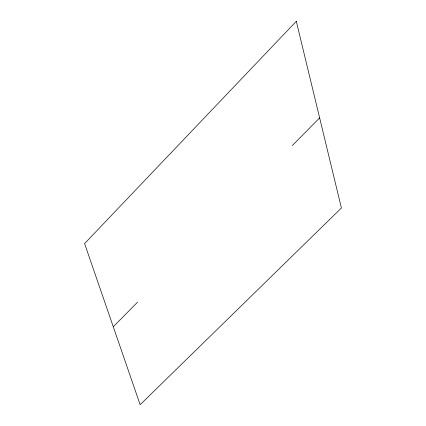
<?xml version="1.0" encoding="UTF-8"?>
<svg xmlns="http://www.w3.org/2000/svg" width="426" height="426" viewBox="0 0 426 426"><rect width="100%" height="100%" fill="white"/><g stroke="black" fill="none" stroke-linecap="round" stroke-linejoin="round"><path stroke-width="0.64" d="M113.268 326.753L137.598 302.13M292.295 145.548L319.633 117.88M296.304 21.3L84.598 243.592L140.143 404.7L341.402 208.005L296.304 21.3"/></g></svg>
